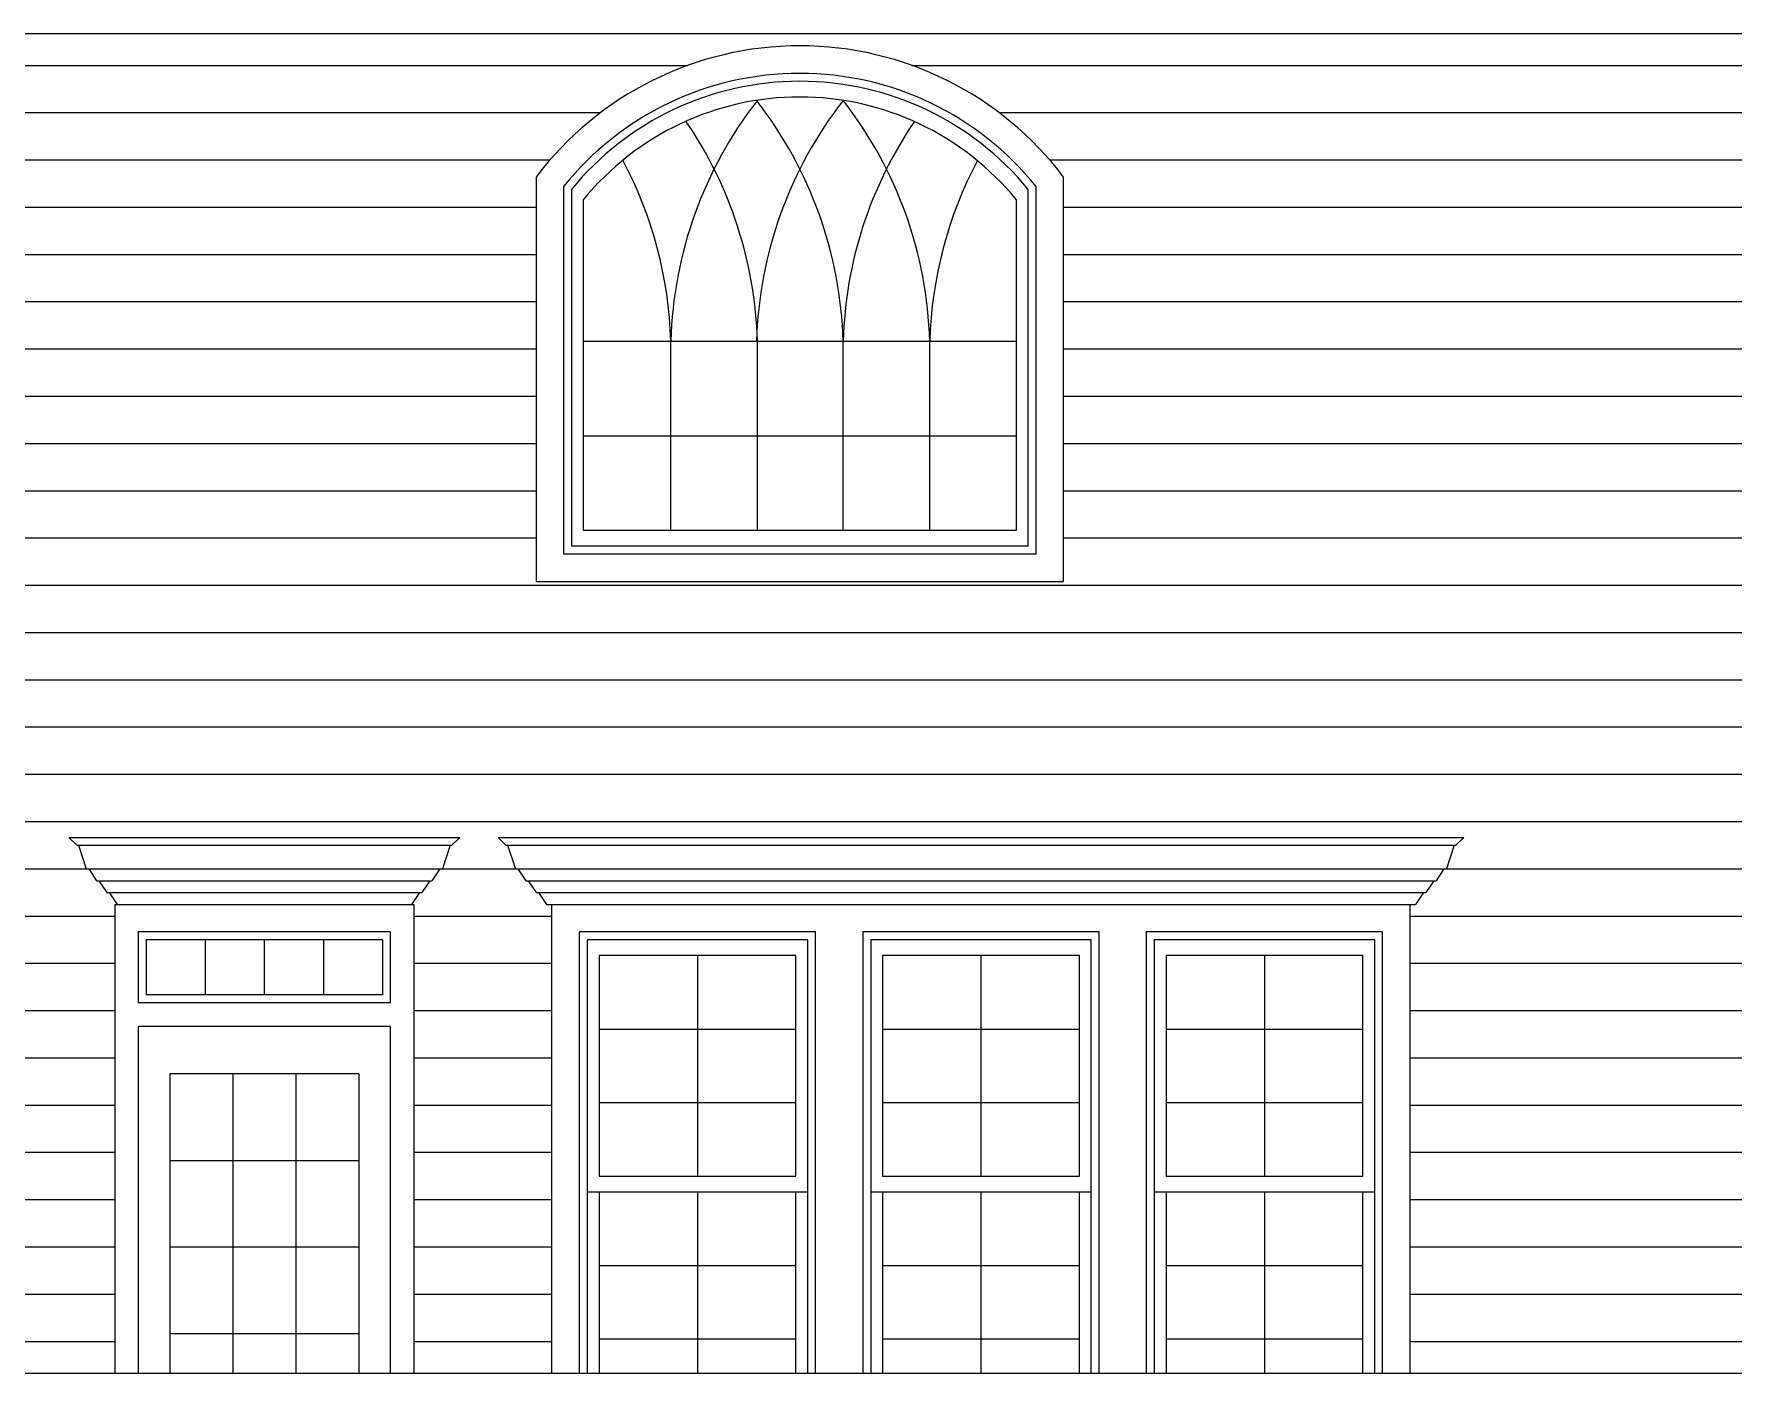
# Model space of a CAD drawing. Header units: inches. Extents: x 52 to 2123, y 129 to 1246.
# Drawn here: x 709 to 924.8, y 284 to 454 of the extents above; entities that cross this region are included whole.
import ezdxf

# ---------------------------------------------------------------- set-up
doc = ezdxf.new("R2010")
doc.units = ezdxf.units.IN
doc.header["$LTSCALE"] = 15
doc.header["$MEASUREMENT"] = 0
doc.layers.add('Exterior', color=5, linetype='CONTINUOUS')
doc.layers.add('Exterior Details', color=7, linetype='CONTINUOUS')

msp = doc.modelspace()

# ---------------------------------------------------------------- hatches: boundary and pattern name
at = {"layer": 'Exterior'}
h = msp.add_hatch(dxfattribs=at)
h.set_pattern_fill('_USER,_O', color=256, scale=6, pattern_type=0)
h.set_pattern_definition([(0, (0, 0), (0, 6), [])])
h.paths.add_polyline_path([(573.26077, 393.12692), (583.94981, 399.38742), (592.18159, 399.38742), (601.51915, 393.49518), (608.0887, 389.34963), (634.29194, 406.81846), (664.79194, 386.48513), (664.79194, 452.48513), (707.79194, 452.48513), (707.79194, 381.48513), (672.29194, 381.48513), (705.29194, 359.48513), (705.29194, 357.98513), (703.29194, 354.98513), (703.29194, 353.48513), (701.79194, 353.48513), (701.79194, 351.98513), (701.29194, 351.98513), (701.29194, 347.98513), (700.29194, 347.98513), (700.29194, 283.98513), (719.29194, 283.98513), (719.29194, 343.48513), (719.60606, 343.48513), (718.60606, 344.98513), (718.29194, 344.98513), (717.29194, 346.48513), (717.00199, 346.48513), (716.00199, 347.98513), (715.68787, 347.98513), (714.68787, 350.98513), (714.47041, 350.98513), (713.47041, 351.98513), (763.11348, 351.98513), (762.11348, 350.98513), (761.89602, 350.98513), (760.89602, 347.98513), (760.5819, 347.98513), (759.5819, 346.48513), (759.29194, 346.48513), (758.29194, 344.98513), (757.97782, 344.98513), (756.97782, 343.48513), (757.29194, 343.48513), (757.29194, 283.98513), (774.79194, 283.98513), (774.79194, 343.48513), (774.10606, 343.48513), (773.10606, 344.98513), (772.79194, 344.98513), (771.79194, 346.48513), (771.50199, 346.48513), (770.50199, 347.98513), (770.18787, 347.98513), (769.18787, 350.98513), (768.97041, 350.98513), (767.97041, 351.98513), (890.61348, 351.98513), (889.61348, 350.98513), (889.39602, 350.98513), (888.39602, 347.98513), (888.0819, 347.98513), (887.0819, 346.48513), (886.79194, 346.48513), (885.79194, 344.98513), (885.47782, 344.98513), (884.47782, 343.48513), (883.79194, 343.48513), (883.79194, 283.98513), (944.79194, 283.98513), (944.79194, 453.98513), (309.29194, 453.98513), (309.29194, 365.52632), (572.35372, 365.52632), (590.73808, 377.78255), (573.26077, 377.78255)])
h.paths.add_polyline_path([(515.29194, 452.48513), (558.29194, 452.48513), (558.29194, 381.48513), (515.29194, 381.48513)], flags=16)
h.paths.add_polyline_path([(488.79194, 386.98513), (474.79194, 386.98513), (473.79194, 386.98513), (473.79194, 385.98513), (445.79194, 385.98513), (445.79194, 386.98513), (444.79194, 386.98513), (430.79194, 386.98513), (430.79194, 446.98513), (444.79194, 446.98513), (444.79194, 448.98513), (474.79194, 448.98513), (474.79194, 446.98513), (488.79194, 446.98513)], flags=16)
h.paths.add_polyline_path([(486.79194, 388.98513), (476.79194, 388.98513), (476.79194, 415.98513), (486.79194, 415.98513)], flags=0)
h.paths.add_polyline_path([(518.79194, 384.98513), (518.79194, 448.98513), (554.79194, 448.98513), (554.79194, 384.98513)], flags=0)
h.paths.add_polyline_path([(519.79194, 385.98513), (519.79194, 447.98513), (553.79194, 447.98513), (553.79194, 385.98513)], flags=0)
h.paths.add_polyline_path([(521.29194, 387.98513), (521.29194, 415.98513), (552.29194, 415.98513), (552.29194, 387.98513)], flags=0)
h.paths.add_polyline_path([(531.62528, 397.31846), (531.62528, 406.6518), (541.95861, 406.6518), (541.95861, 397.31846)], flags=0)
h.paths.add_polyline_path([(472.29194, 387.98513), (447.29194, 387.98513), (447.29194, 415.98513), (472.29194, 415.98513)], flags=0)
h.paths.add_polyline_path([(486.79194, 417.98513), (476.79194, 417.98513), (476.79194, 444.98513), (486.79194, 444.98513)], flags=0)
h.paths.add_polyline_path([(521.29194, 417.98513), (521.29194, 445.98513), (552.29194, 445.98513), (552.29194, 417.98513)], flags=0)
h.paths.add_polyline_path([(531.62528, 436.6518), (541.95861, 436.6518), (541.95861, 427.31846), (531.62528, 427.31846)], flags=0)
h.paths.add_polyline_path([(472.29194, 417.98513), (447.29194, 417.98513), (447.29194, 445.98513), (472.29194, 445.98513)], flags=0)
h.paths.add_polyline_path([(442.79194, 388.98513), (432.79194, 388.98513), (432.79194, 415.98513), (442.79194, 415.98513)], flags=0)
h.paths.add_polyline_path([(442.79194, 417.98513), (432.79194, 417.98513), (432.79194, 444.98513), (442.79194, 444.98513)], flags=0)
h.paths.add_polyline_path([(392.79194, 386.98513), (378.79194, 386.98513), (377.79194, 386.98513), (377.79194, 385.98513), (349.79194, 385.98513), (349.79194, 386.98513), (348.79194, 386.98513), (334.79194, 386.98513), (334.79194, 446.98513), (348.79194, 446.98513), (348.79194, 448.98513), (378.79194, 448.98513), (378.79194, 446.98513), (392.79194, 446.98513)], flags=16)
h.paths.add_polyline_path([(390.79194, 388.98513), (380.79194, 388.98513), (380.79194, 415.98513), (390.79194, 415.98513)], flags=0)
h.paths.add_polyline_path([(390.79194, 417.98513), (380.79194, 417.98513), (380.79194, 444.98513), (390.79194, 444.98513)], flags=0)
h.paths.add_polyline_path([(376.29194, 387.98513), (351.29194, 387.98513), (351.29194, 415.98513), (376.29194, 415.98513)], flags=0)
h.paths.add_polyline_path([(376.29194, 417.98513), (351.29194, 417.98513), (351.29194, 445.98513), (376.29194, 445.98513)], flags=0)
h.paths.add_polyline_path([(346.79194, 388.98513), (336.79194, 388.98513), (336.79194, 415.98513), (346.79194, 415.98513)], flags=0)
h.paths.add_polyline_path([(346.79194, 417.98513), (336.79194, 417.98513), (336.79194, 444.98513), (346.79194, 444.98513)], flags=0)
h.paths.add_polyline_path([(772.79194, 435.81791, -0.497528804), (839.79194, 435.81791), (839.79194, 384.48513), (772.79194, 384.48513)], flags=16)
h.paths.add_polyline_path([(776.29194, 387.98513), (776.29194, 434.61499, -0.479004766), (836.29194, 434.61499), (836.29194, 387.98513)], flags=0)
h.paths.add_polyline_path([(777.29194, 388.98513), (777.29194, 434.26012, -0.473276315), (835.29194, 434.26012), (835.29194, 388.98513)], flags=0)
h.paths.add_polyline_path([(778.79194, 390.98513), (778.79194, 406.98513), (778.79194, 432.93507, -0.474547479), (833.79194, 432.93507), (833.79194, 406.98513), (833.79194, 390.98513)], flags=0)
h.paths.add_polyline_path([(789.90272, 402.98513), (789.90272, 414.98513, -0.15921099), (800.84733, 445.48529, -0.049056675), (806.29194, 436.84452, -0.049489948), (811.79194, 445.55648, -0.1596542), (822.79194, 414.98513), (822.79194, 402.98513)], flags=0)

# ---------------------------------------------------------------- linework, layer by layer
at = {"layer": 'Exterior', "linetype": 'Continuous'}
msp.add_line((950.29194, 453.98513), (303.79194, 453.98513), dxfattribs=at)
at = {"layer": 'Exterior'}
for p, q in [((772.79194, 435.81791), (772.79194, 384.48513)), ((839.79194, 384.48513), (839.79194, 435.81791)), ((776.29194, 434.61499), (776.29194, 387.98513)), ((836.29194, 387.98513), (836.29194, 434.61499)), ((778.79194, 432.98513), (778.79194, 406.98513)), ((833.79194, 406.98513), (833.79194, 432.98513)), ((778.79194, 406.98513), (778.79194, 390.98513)), ((833.79194, 390.98513), (833.79194, 406.98513)), ((778.79194, 390.98513), (833.79194, 390.98513)), ((776.29194, 387.98513), (836.29194, 387.98513)), ((772.79194, 384.48513), (839.79194, 384.48513)), ((719.29194, 343.48513), (719.29194, 283.98513)), ((757.29194, 343.48513), (757.29194, 283.98513)), ((754.29194, 339.98513), (722.29194, 339.98513)), ((753.29194, 338.98513), (723.29194, 338.98513)), ((808.29194, 339.98513), (778.29194, 339.98513)), ((778.29194, 339.98513), (778.29194, 283.98513)), ((808.29194, 283.98513), (808.29194, 339.98513)), ((844.29194, 339.98513), (814.29194, 339.98513)), ((814.29194, 339.98513), (814.29194, 283.98513)), ((844.29194, 283.98513), (844.29194, 339.98513)), ((880.29194, 339.98513), (850.29194, 339.98513)), ((850.29194, 339.98513), (850.29194, 283.98513)), ((880.29194, 283.98513), (880.29194, 339.98513)), ((780.79194, 336.98513), (780.79194, 308.98513)), ((805.79194, 336.98513), (780.79194, 336.98513)), ((805.79194, 308.98513), (805.79194, 336.98513)), ((841.79194, 336.98513), (816.79194, 336.98513)), ((816.79194, 336.98513), (816.79194, 308.98513)), ((841.79194, 308.98513), (841.79194, 336.98513)), ((852.79194, 336.98513), (852.79194, 308.98513)), ((877.79194, 336.98513), (852.79194, 336.98513)), ((877.79194, 308.98513), (877.79194, 336.98513)), ((754.29194, 330.98513), (722.29194, 330.98513)), ((753.29194, 331.98513), (723.29194, 331.98513)), ((750.29194, 321.98513), (726.29194, 321.98513)), ((726.29194, 321.98513), (726.29194, 283.98513)), ((750.29194, 321.98513), (750.29194, 283.98513)), ((780.79194, 308.98513), (805.79194, 308.98513)), ((816.79194, 308.98513), (841.79194, 308.98513)), ((852.79194, 308.98513), (877.79194, 308.98513)), ((779.29194, 306.98513), (807.29194, 306.98513)), ((780.79194, 306.98513), (780.79194, 283.98513)), ((805.79194, 283.98513), (805.79194, 306.98513)), ((815.29194, 306.98513), (843.29194, 306.98513)), ((816.79194, 306.98513), (816.79194, 283.98513)), ((841.79194, 283.98513), (841.79194, 306.98513)), ((851.29194, 306.98513), (879.29194, 306.98513)), ((852.79194, 306.98513), (852.79194, 283.98513)), ((877.79194, 283.98513), (877.79194, 306.98513))]:
    msp.add_line(p, q, dxfattribs=at)
msp.add_arc((806.29194, 410.48513), 42, 37.0966641, 142.9033359, dxfattribs=at)
at = {"layer": 'Exterior Details'}
for p, q in [((777.29194, 434.26012), (777.29194, 388.98513)), ((835.29194, 388.98513), (835.29194, 434.26012)), ((778.79194, 414.98513), (833.79194, 414.98513)), ((778.79194, 402.98513), (833.79194, 402.98513)), ((777.29194, 388.98513), (835.29194, 388.98513)), ((713.47041, 351.98513), (714.47041, 350.98513)), ((713.47041, 351.98513), (763.11348, 351.98513)), ((763.11348, 351.98513), (762.11348, 350.98513)), ((767.97041, 351.98513), (768.97041, 350.98513)), ((767.97041, 351.98513), (890.61348, 351.98513)), ((890.61348, 351.98513), (889.61348, 350.98513)), ((714.47041, 350.98513), (762.11348, 350.98513)), ((714.68787, 350.98513), (715.68787, 347.98513)), ((761.89602, 350.98513), (760.89602, 347.98513)), ((768.97041, 350.98513), (889.61348, 350.98513)), ((769.18787, 350.98513), (770.18787, 347.98513)), ((889.39602, 350.98513), (888.39602, 347.98513)), ((715.68787, 347.98513), (760.89602, 347.98513)), ((716.00199, 347.98513), (717.00199, 346.48513)), ((760.5819, 347.98513), (759.5819, 346.48513)), ((770.18787, 347.98513), (888.39602, 347.98513)), ((770.50199, 347.98513), (771.50199, 346.48513)), ((888.0819, 347.98513), (887.0819, 346.48513)), ((717.00199, 346.48513), (759.5819, 346.48513)), ((717.29194, 346.48513), (718.29194, 344.98513)), ((759.29194, 346.48513), (758.29194, 344.98513)), ((771.50199, 346.48513), (887.0819, 346.48513)), ((771.79194, 346.48513), (772.79194, 344.98513)), ((886.79194, 346.48513), (885.79194, 344.98513)), ((718.29194, 344.98513), (758.29194, 344.98513)), ((718.60606, 344.98513), (719.60606, 343.48513)), ((719.29194, 343.48513), (757.29194, 343.48513)), ((757.97782, 344.98513), (756.97782, 343.48513)), ((772.79194, 344.98513), (885.79194, 344.98513)), ((773.10606, 344.98513), (774.10606, 343.48513)), ((774.10606, 343.48513), (884.47782, 343.48513)), ((774.79194, 283.98513), (774.79194, 343.48513)), ((883.79194, 283.98513), (883.79194, 343.48513)), ((885.47782, 344.98513), (884.47782, 343.48513)), ((722.29194, 339.98513), (722.29194, 330.98513)), ((723.29194, 338.98513), (723.29194, 331.98513)), ((730.79194, 338.98513), (730.79194, 331.98513)), ((738.29194, 338.98513), (738.29194, 331.98513)), ((745.79194, 338.98513), (745.79194, 331.98513)), ((753.29194, 338.98513), (753.29194, 331.98513)), ((754.29194, 339.98513), (754.29194, 330.98513)), ((807.29194, 338.98513), (779.29194, 338.98513)), ((779.29194, 338.98513), (779.29194, 283.98513)), ((807.29194, 283.98513), (807.29194, 338.98513)), ((843.29194, 338.98513), (815.29194, 338.98513)), ((815.29194, 338.98513), (815.29194, 283.98513)), ((843.29194, 283.98513), (843.29194, 338.98513)), ((879.29194, 338.98513), (851.29194, 338.98513)), ((851.29194, 338.98513), (851.29194, 283.98513)), ((879.29194, 283.98513), (879.29194, 338.98513)), ((793.29194, 336.98513), (793.29194, 308.98513)), ((829.29194, 336.98513), (829.29194, 308.98513)), ((865.29194, 336.98513), (865.29194, 308.98513)), ((754.29194, 327.98513), (722.29194, 327.98513)), ((722.29194, 327.98513), (722.29194, 283.98513)), ((754.29194, 327.98513), (754.29194, 283.98513)), ((780.79194, 327.6518), (805.79194, 327.6518)), ((816.79194, 327.6518), (841.79194, 327.6518)), ((852.79194, 327.6518), (877.79194, 327.6518)), ((734.29194, 321.98513), (734.29194, 283.98513)), ((742.29194, 321.98513), (742.29194, 283.98513)), ((780.79194, 318.31846), (805.79194, 318.31846)), ((816.79194, 318.31846), (841.79194, 318.31846)), ((852.79194, 318.31846), (877.79194, 318.31846)), ((726.29194, 310.98513), (750.29194, 310.98513)), ((793.29194, 306.98513), (793.29194, 283.98513)), ((829.29194, 306.98513), (829.29194, 283.98513)), ((865.29194, 306.98513), (865.29194, 283.98513)), ((726.29194, 299.98403), (750.29194, 299.98403)), ((780.79194, 297.6518), (805.79194, 297.6518)), ((816.79194, 297.6518), (841.79194, 297.6518)), ((852.79194, 297.6518), (877.79194, 297.6518)), ((726.29194, 288.98513), (750.29194, 288.98513)), ((780.79194, 288.31846), (805.79194, 288.31846)), ((816.79194, 288.31846), (841.79194, 288.31846)), ((852.79194, 288.31846), (877.79194, 288.31846)), ((694.29194, 283.98513), (948.79194, 283.98513))]:
    msp.add_line(p, q, dxfattribs=at)
at = {"layer": 'Exterior Details', "linetype": 'Continuous'}
for p, q in [((789.90272, 390.98513), (789.90272, 414.98513)), ((800.90272, 390.98513), (800.90272, 414.98513)), ((811.79194, 390.98513), (811.79194, 414.98513)), ((822.79194, 390.98513), (822.79194, 414.98513))]:
    msp.add_line(p, q, dxfattribs=at)
at = {"layer": 'Exterior Details'}
for centre, radius, start, end in [((806.29194, 410.48513), 38.5, 38.8107141, 141.1892859), ((806.29194, 410.48513), 37.5, 39.3458298, 140.6541702), ((806.29194, 410.48513), 35.5, 39.2268803, 140.7731197), ((842.05371, 413.48513), 52.17256, 142.0686465, 178.3524766), ((852.94294, 413.48513), 52.17256, 142.0686465, 178.3524766), ((759.64095, 413.48513), 52.17256, 1.6475234, 37.9313535), ((770.64095, 413.48513), 52.17256, 1.6475234, 37.9313535), ((748.75172, 413.48513), 52.17256, 1.6475234, 34.3302199), ((863.94294, 413.48513), 52.17256, 145.7202611, 178.3524766), ((737.75172, 413.48513), 52.17256, 1.6475234, 27.9881523), ((874.94294, 413.48513), 52.17256, 152.0905302, 178.3524766)]:
    msp.add_arc(centre, radius, start, end, dxfattribs=at)

doc.saveas('drawing.dxf')
